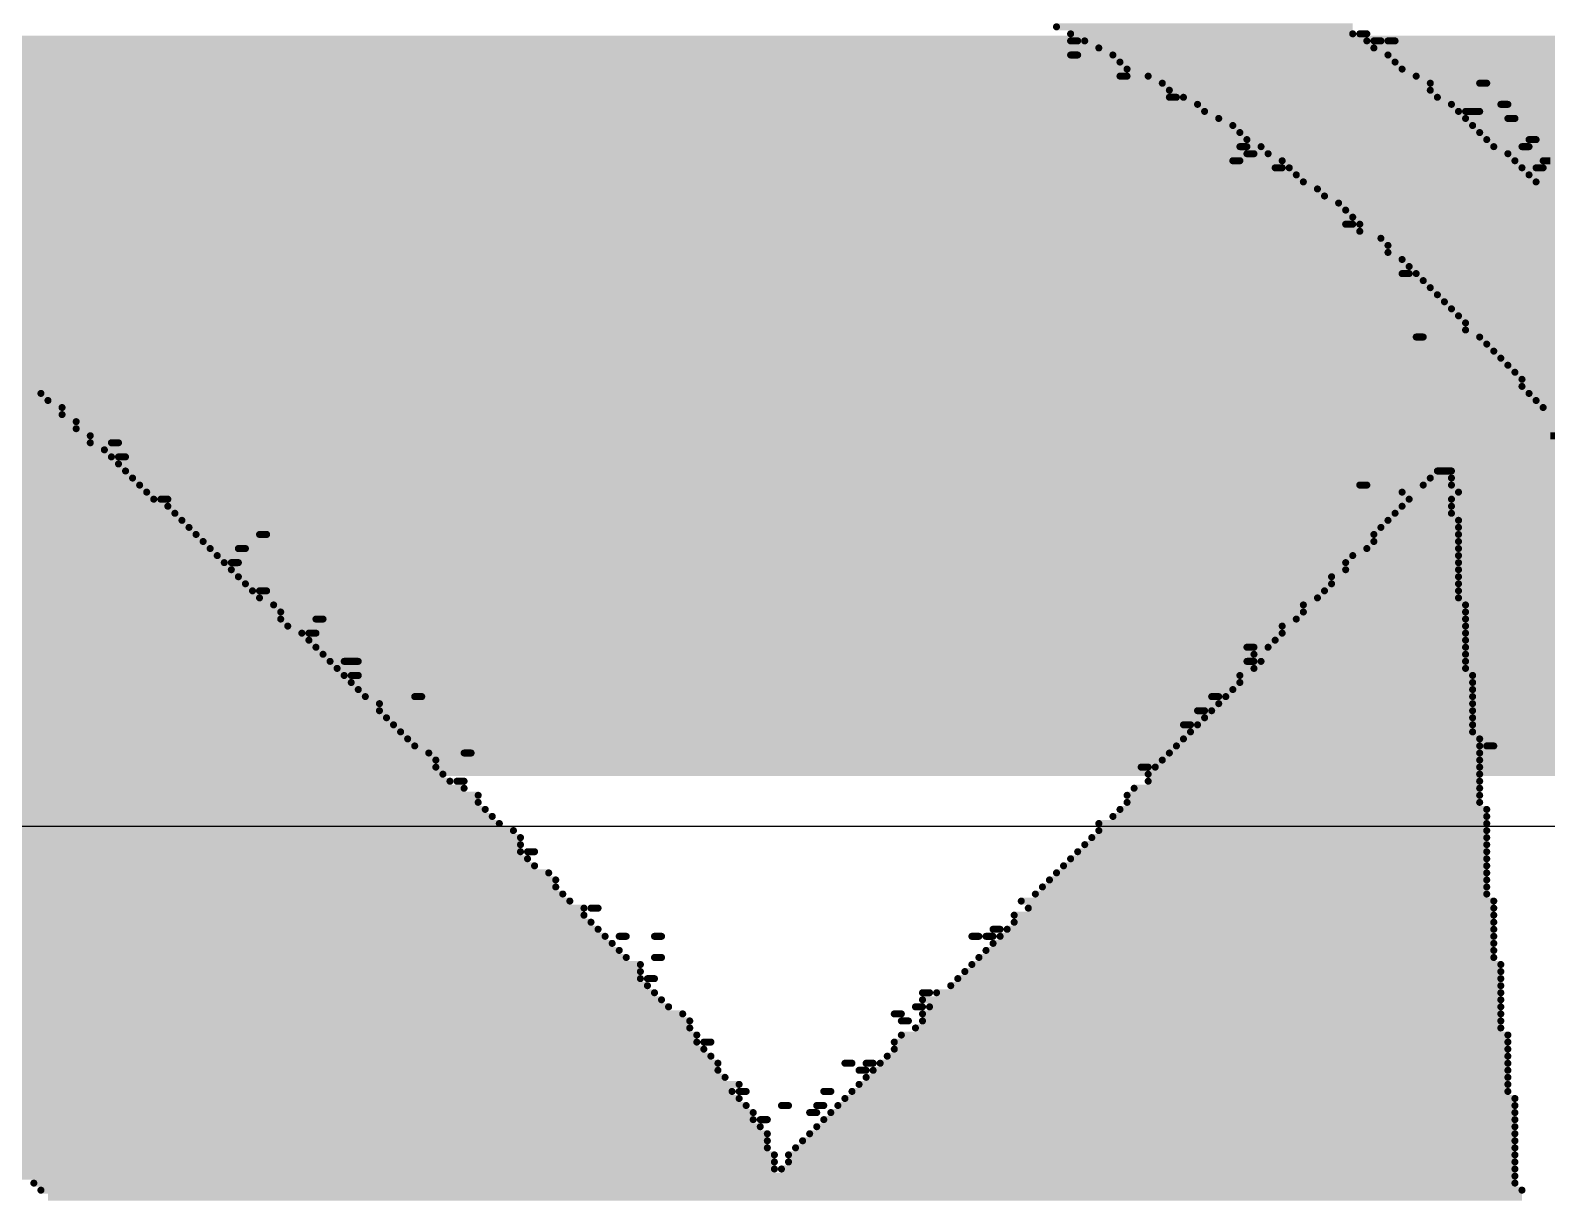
# Model space of a CAD drawing. Header units: inches. Extents: x -5 to 433, y -20 to 71.
# Drawn here: x 19.02 to 24.48, y 54.88 to 59.07 of the extents above; entities that cross this region are included whole.
import ezdxf

# ---------------------------------------------------------------- set-up
doc = ezdxf.new("R2010")
doc.units = ezdxf.units.IN
doc.layers.add('Bottom Overlay', color=54, linetype='Continuous')
doc.layers.add('Top Layer', color=1, linetype='Continuous')

msp = doc.modelspace()

# ---------------------------------------------------------------- hatches: boundary and pattern name
at = {"layer": 'Top Layer'}
msp.add_hatch(color=1, dxfattribs=at).paths.add_polyline_path([(8.89, 56.388), (76.581, 56.388), (76.581, 59.055), (8.89, 59.055)])

# ---------------------------------------------------------------- linework, layer by layer
at = {"layer": 'Bottom Overlay', "const_width": 0.0254}
for points in [[(22.719, 59.0868), (23.7858, 59.0868)], [(22.7698, 59.0614), (23.7858, 59.0614)], [(22.7698, 59.036), (22.7952, 59.036)], [(22.8206, 59.036), (23.8366, 59.036)], [(23.8112, 59.0614), (23.8366, 59.0614)], [(23.862, 59.036), (23.8874, 59.036)], [(23.9128, 59.036), (23.9382, 59.036)], [(22.7698, 58.9852), (22.7952, 58.9852)], [(22.8714, 59.0106), (23.862, 59.0106)], [(22.9222, 58.9852), (23.9128, 58.9852)], [(22.9476, 58.9598), (23.9382, 58.9598)], [(22.973, 58.9344), (23.9636, 58.9344)], [(22.9476, 58.909), (22.973, 58.909)], [(23.0492, 58.909), (24.0144, 58.909)], [(23.1, 58.8836), (24.0652, 58.8836)], [(23.1254, 58.8582), (24.0652, 58.8582)], [(24.243, 58.8836), (24.2684, 58.8836)], [(23.1254, 58.8328), (23.1508, 58.8328)], [(23.1762, 58.8328), (24.0906, 58.8328)], [(23.227, 58.8074), (24.1414, 58.8074)], [(24.3192, 58.8074), (24.3446, 58.8074)], [(23.2524, 58.782), (24.1668, 58.782)], [(23.3032, 58.7566), (24.1922, 58.7566)], [(24.1922, 58.782), (24.243, 58.782)], [(24.3446, 58.7566), (24.37, 58.7566)], [(23.354, 58.7312), (24.2176, 58.7312)], [(23.3794, 58.7058), (24.243, 58.7058)], [(23.3794, 58.655), (23.4048, 58.655)], [(23.4048, 58.6804), (24.2684, 58.6804)], [(23.4556, 58.655), (24.2938, 58.655)], [(24.3954, 58.655), (24.4208, 58.655)], [(24.4208, 58.6804), (24.4462, 58.6804)], [(23.354, 58.6042), (23.3794, 58.6042)], [(23.4048, 58.6296), (23.4302, 58.6296)], [(23.481, 58.6296), (24.3446, 58.6296)], [(23.5318, 58.6042), (24.37, 58.6042)], [(24.4716, 58.6042), (24.497, 58.6042)], [(23.5064, 58.5788), (23.5318, 58.5788)], [(23.5572, 58.5788), (24.3954, 58.5788)], [(23.5826, 58.5534), (24.4208, 58.5534)], [(24.4462, 58.5788), (24.4716, 58.5788)], [(23.608, 58.528), (24.4462, 58.528)], [(23.6588, 58.5026), (24.497, 58.5026)], [(23.6842, 58.4772), (24.497, 58.4772)], [(23.735, 58.4518), (24.5224, 58.4518)], [(23.7604, 58.4264), (24.5986, 58.4264)], [(23.7604, 58.3756), (23.7858, 58.3756)], [(23.7858, 58.401), (24.5732, 58.401)], [(23.8112, 58.3756), (24.5986, 58.3756)], [(23.8112, 58.3502), (24.624, 58.3502)], [(23.8874, 58.3248), (24.6494, 58.3248)], [(23.9128, 58.2994), (24.6748, 58.2994)], [(23.9128, 58.274), (24.6748, 58.274)], [(23.9636, 58.2486), (24.7002, 58.2486)], [(23.989, 58.2232), (24.7256, 58.2232)], [(23.9636, 58.1978), (23.989, 58.1978)], [(24.0144, 58.1978), (24.751, 58.1978)], [(24.0398, 58.1724), (24.7764, 58.1724)], [(24.0652, 58.147), (24.8018, 58.147)], [(24.0906, 58.1216), (24.8272, 58.1216)], [(24.116, 58.0962), (24.8526, 58.0962)], [(24.1414, 58.0708), (24.878, 58.0708)], [(24.1668, 58.0454), (24.878, 58.0454)], [(24.1922, 58.02), (24.9034, 58.02)], [(24.1922, 57.9946), (24.9288, 57.9946)], [(24.0144, 57.9692), (24.0398, 57.9692)], [(24.243, 57.9692), (24.9542, 57.9692)], [(24.2684, 57.9438), (24.9796, 57.9438)], [(24.2938, 57.9184), (24.9796, 57.9184)], [(24.3192, 57.893), (25.005, 57.893)], [(24.3446, 57.8676), (25.0304, 57.8676)], [(24.37, 57.8422), (25.0558, 57.8422)], [(15.0228, 57.766), (19.0614, 57.766)], [(24.3954, 57.8168), (25.0812, 57.8168)], [(24.3954, 57.7914), (25.0812, 57.7914)], [(24.4208, 57.766), (25.1066, 57.766)], [(15.0482, 57.7406), (19.0868, 57.7406)], [(15.1244, 57.7152), (19.1376, 57.7152)], [(24.4462, 57.7406), (25.132, 57.7406)], [(24.4716, 57.7152), (25.1828, 57.7152)], [(15.1752, 57.6898), (19.1376, 57.6898)], [(15.226, 57.6644), (19.1884, 57.6644)], [(24.497, 57.6898), (25.1574, 57.6898)], [(15.2768, 57.639), (19.1884, 57.639)], [(15.3276, 57.6136), (19.2392, 57.6136)], [(24.497, 57.6136), (24.5224, 57.6136)], [(15.3784, 57.5882), (19.2392, 57.5882)], [(15.4038, 57.5628), (19.29, 57.5628)], [(19.3154, 57.5882), (19.3408, 57.5882)], [(15.4546, 57.5374), (19.3154, 57.5374)], [(15.5308, 57.512), (19.3408, 57.512)], [(19.3408, 57.5374), (19.3662, 57.5374)], [(15.5562, 57.4866), (19.3662, 57.4866)], [(15.5816, 57.4612), (19.3916, 57.4612)], [(24.0652, 57.4612), (24.1414, 57.4612)], [(24.0906, 57.4866), (24.1414, 57.4866)], [(15.5308, 57.4104), (19.4424, 57.4104)], [(15.5308, 57.385), (19.4678, 57.385)], [(15.5562, 57.4358), (19.417, 57.4358)], [(19.4932, 57.385), (19.5186, 57.385)], [(23.8112, 57.4358), (23.8366, 57.4358)], [(23.9636, 57.4104), (24.1668, 57.4104)], [(23.989, 57.385), (24.1414, 57.385)], [(24.0398, 57.4358), (24.1414, 57.4358)], [(15.5054, 57.3596), (19.5186, 57.3596)], [(15.5054, 57.3342), (19.544, 57.3342)], [(23.9382, 57.3342), (24.1414, 57.3342)], [(23.9636, 57.3596), (24.1414, 57.3596)], [(15.4546, 57.2834), (19.5948, 57.2834)], [(15.48, 57.3088), (19.5694, 57.3088)], [(23.8874, 57.2834), (24.1668, 57.2834)], [(23.9128, 57.3088), (24.1668, 57.3088)], [(15.4292, 57.2326), (19.6456, 57.2326)], [(15.4546, 57.258), (19.6202, 57.258)], [(19.8488, 57.258), (19.8742, 57.258)], [(23.862, 57.258), (24.1668, 57.258)], [(23.862, 57.2326), (24.1668, 57.2326)], [(16.0896, 57.2072), (19.671, 57.2072)], [(16.1404, 57.1818), (19.6964, 57.1818)], [(19.7726, 57.2072), (19.798, 57.2072)], [(23.7858, 57.1818), (24.1668, 57.1818)], [(23.8366, 57.2072), (24.1668, 57.2072)], [(16.1912, 57.1564), (19.7218, 57.1564)], [(16.2166, 57.131), (19.7472, 57.131)], [(19.7472, 57.1564), (19.7726, 57.1564)], [(23.7604, 57.1564), (24.1668, 57.1564)], [(23.7604, 57.131), (24.1668, 57.131)], [(16.2928, 57.1056), (19.7726, 57.1056)], [(16.3182, 57.0802), (19.798, 57.0802)], [(16.369, 57.0548), (19.8234, 57.0548)], [(19.8488, 57.0548), (19.8742, 57.0548)], [(23.6842, 57.0548), (24.1668, 57.0548)], [(23.7096, 57.1056), (24.1668, 57.1056)], [(23.7096, 57.0802), (24.1668, 57.0802)], [(16.3944, 57.0294), (19.8488, 57.0294)], [(16.4452, 57.004), (19.8996, 57.004)], [(23.608, 57.004), (24.1922, 57.004)], [(23.6588, 57.0294), (24.1668, 57.0294)], [(16.496, 56.9786), (19.925, 56.9786)], [(16.5214, 56.9532), (19.925, 56.9532)], [(20.052, 56.9532), (20.0774, 56.9532)], [(23.5826, 56.9532), (24.1922, 56.9532)], [(23.608, 56.9786), (24.1922, 56.9786)], [(16.5722, 56.9278), (19.9504, 56.9278)], [(16.5976, 56.9024), (20.0012, 56.9024)], [(20.0266, 56.9024), (20.052, 56.9024)], [(23.5318, 56.9278), (24.1922, 56.9278)], [(23.5318, 56.9024), (24.1922, 56.9024)], [(16.6484, 56.877), (20.0266, 56.877)], [(16.6738, 56.8516), (20.052, 56.8516)], [(23.4048, 56.8516), (23.4302, 56.8516)], [(23.481, 56.8516), (24.1922, 56.8516)], [(23.5064, 56.877), (24.1922, 56.877)], [(16.7246, 56.8262), (20.0774, 56.8262)], [(16.7754, 56.8008), (20.1028, 56.8008)], [(20.1536, 56.8008), (20.2044, 56.8008)], [(23.4048, 56.8008), (23.4302, 56.8008)], [(23.4302, 56.8262), (24.1922, 56.8262)], [(23.4556, 56.8008), (24.1922, 56.8008)], [(16.8008, 56.7754), (20.1282, 56.7754)], [(16.8516, 56.75), (20.1536, 56.75)], [(20.179, 56.75), (20.2044, 56.75)], [(23.3794, 56.75), (24.2176, 56.75)], [(23.4302, 56.7754), (24.1922, 56.7754)], [(16.9024, 56.7246), (20.179, 56.7246)], [(16.9278, 56.6992), (20.2044, 56.6992)], [(16.9786, 56.6738), (20.2298, 56.6738)], [(20.4076, 56.6738), (20.433, 56.6738)], [(23.2778, 56.6738), (23.3032, 56.6738)], [(23.3286, 56.6738), (24.2176, 56.6738)], [(23.354, 56.6992), (24.2176, 56.6992)], [(23.3794, 56.7246), (24.2176, 56.7246)], [(17.004, 56.6484), (20.2806, 56.6484)], [(17.0294, 56.623), (20.2806, 56.623)], [(23.227, 56.623), (23.2524, 56.623)], [(23.2778, 56.623), (24.2176, 56.623)], [(23.3032, 56.6484), (24.2176, 56.6484)], [(17.0802, 56.5976), (20.306, 56.5976)], [(17.1056, 56.5722), (20.3314, 56.5722)], [(23.1762, 56.5722), (23.2016, 56.5722)], [(23.227, 56.5722), (24.2176, 56.5722)], [(23.2524, 56.5976), (24.2176, 56.5976)], [(17.131, 56.5468), (20.3568, 56.5468)], [(17.1818, 56.5214), (20.3822, 56.5214)], [(23.1762, 56.5214), (24.243, 56.5214)], [(23.2016, 56.5468), (24.2176, 56.5468)], [(17.2326, 56.496), (20.4076, 56.496)], [(17.258, 56.4706), (20.4584, 56.4706)], [(20.5854, 56.4706), (20.6108, 56.4706)], [(23.1254, 56.4706), (24.243, 56.4706)], [(23.1508, 56.496), (24.243, 56.496)], [(24.2684, 56.496), (24.2938, 56.496)], [(17.3088, 56.4452), (20.4838, 56.4452)], [(17.3342, 56.4198), (20.4838, 56.4198)], [(23.0238, 56.4198), (23.0492, 56.4198)], [(23.0746, 56.4198), (24.243, 56.4198)], [(23.1, 56.4452), (24.243, 56.4452)], [(17.385, 56.3944), (20.5092, 56.3944)], [(17.4104, 56.369), (20.5346, 56.369)], [(20.56, 56.369), (20.5854, 56.369)], [(23.0492, 56.3944), (24.243, 56.3944)], [(23.0492, 56.369), (24.243, 56.369)], [(17.4358, 56.3436), (20.5854, 56.3436)], [(17.4612, 56.3182), (20.6362, 56.3182)], [(17.512, 56.2928), (20.6362, 56.2928)], [(22.973, 56.3182), (24.243, 56.3182)], [(22.973, 56.2928), (24.243, 56.2928)], [(22.9984, 56.3436), (24.243, 56.3436)], [(17.5374, 56.2674), (20.6616, 56.2674)], [(17.5628, 56.242), (20.687, 56.242)], [(22.9222, 56.242), (24.2684, 56.242)], [(22.9476, 56.2674), (24.2684, 56.2674)], [(17.6136, 56.2166), (20.7124, 56.2166)], [(17.639, 56.1912), (20.7632, 56.1912)], [(22.8714, 56.2166), (24.2684, 56.2166)], [(22.8714, 56.1912), (24.2684, 56.1912)], [(17.6644, 56.1658), (20.7886, 56.1658)], [(17.6898, 56.1404), (20.7886, 56.1404)], [(22.8206, 56.1404), (24.2684, 56.1404)], [(22.846, 56.1658), (24.2684, 56.1658)], [(17.7406, 56.115), (20.7886, 56.115)], [(17.766, 56.0896), (20.814, 56.0896)], [(20.814, 56.115), (20.8394, 56.115)], [(22.7698, 56.0896), (24.2684, 56.0896)], [(22.7952, 56.115), (24.2684, 56.115)], [(17.7914, 56.0642), (20.8394, 56.0642)], [(17.8168, 56.0388), (20.8902, 56.0388)], [(22.719, 56.0388), (24.2684, 56.0388)], [(22.7444, 56.0642), (24.2684, 56.0642)], [(17.8676, 56.0134), (20.9156, 56.0134)], [(17.8676, 55.988), (20.9156, 55.988)], [(17.9184, 55.9626), (20.941, 55.9626)], [(22.6428, 55.9626), (24.2684, 55.9626)], [(22.6682, 55.988), (24.2684, 55.988)], [(22.6936, 56.0134), (24.2684, 56.0134)], [(17.9692, 55.9372), (20.9664, 55.9372)], [(17.9946, 55.9118), (21.0172, 55.9118)], [(21.0426, 55.9118), (21.068, 55.9118)], [(22.592, 55.9372), (24.2938, 55.9372)], [(22.6174, 55.9118), (24.2938, 55.9118)], [(18.02, 55.8864), (21.0172, 55.8864)], [(18.02, 55.861), (21.0426, 55.861)], [(22.5666, 55.8864), (24.2938, 55.8864)], [(22.5666, 55.861), (24.2938, 55.861)], [(18.0708, 55.8356), (21.068, 55.8356)], [(18.1216, 55.8102), (21.0934, 55.8102)], [(21.1442, 55.8102), (21.1696, 55.8102)], [(21.2712, 55.8102), (21.2966, 55.8102)], [(22.4142, 55.8102), (22.4396, 55.8102)], [(22.465, 55.8102), (22.4904, 55.8102)], [(22.4904, 55.8356), (22.5158, 55.8356)], [(22.5158, 55.8102), (24.2938, 55.8102)], [(22.5412, 55.8356), (24.2938, 55.8356)], [(18.147, 55.7848), (21.1188, 55.7848)], [(18.1724, 55.7594), (21.1442, 55.7594)], [(22.465, 55.7594), (24.2938, 55.7594)], [(22.4904, 55.7848), (24.2938, 55.7848)], [(18.1978, 55.734), (21.1696, 55.734)], [(18.2232, 55.7086), (21.2204, 55.7086)], [(21.2712, 55.734), (21.2966, 55.734)], [(22.4142, 55.7086), (24.3192, 55.7086)], [(22.4396, 55.734), (24.2938, 55.734)], [(18.2486, 55.6832), (21.2204, 55.6832)], [(18.274, 55.6578), (21.2204, 55.6578)], [(21.2458, 55.6578), (21.2712, 55.6578)], [(22.3634, 55.6578), (24.3192, 55.6578)], [(22.3888, 55.6832), (24.3192, 55.6832)], [(18.2994, 55.6324), (21.2458, 55.6324)], [(18.3502, 55.607), (21.2712, 55.607)], [(18.3756, 55.5816), (21.2966, 55.5816)], [(22.2364, 55.607), (22.2618, 55.607)], [(22.2364, 55.5816), (24.3192, 55.5816)], [(22.2872, 55.607), (24.3192, 55.607)], [(22.338, 55.6324), (24.3192, 55.6324)], [(18.401, 55.5562), (21.322, 55.5562)], [(18.4264, 55.5308), (21.3728, 55.5308)], [(22.1348, 55.5308), (22.1602, 55.5308)], [(22.211, 55.5562), (22.2364, 55.5562)], [(22.2364, 55.5308), (24.3192, 55.5308)], [(22.2618, 55.5562), (24.3192, 55.5562)], [(18.4518, 55.5054), (21.3982, 55.5054)], [(18.4772, 55.48), (21.3982, 55.48)], [(22.1602, 55.5054), (22.1856, 55.5054)], [(22.211, 55.48), (24.3192, 55.48)], [(22.2364, 55.5054), (24.3192, 55.5054)], [(18.5026, 55.4546), (21.4236, 55.4546)], [(18.528, 55.4292), (21.4236, 55.4292)], [(21.449, 55.4292), (21.4744, 55.4292)], [(22.1348, 55.4292), (24.3446, 55.4292)], [(22.1602, 55.4546), (24.3446, 55.4546)], [(18.5534, 55.4038), (21.449, 55.4038)], [(18.5788, 55.3784), (21.4744, 55.3784)], [(22.1094, 55.3784), (24.3446, 55.3784)], [(22.1348, 55.4038), (24.3446, 55.4038)], [(18.6042, 55.353), (21.4998, 55.353)], [(18.6296, 55.3276), (21.4998, 55.3276)], [(21.957, 55.353), (21.9824, 55.353)], [(22.0078, 55.3276), (22.0332, 55.3276)], [(22.0332, 55.353), (22.0586, 55.353)], [(22.0586, 55.3276), (24.3446, 55.3276)], [(22.084, 55.353), (24.3446, 55.353)], [(18.655, 55.3022), (21.5252, 55.3022)], [(18.6804, 55.2768), (21.576, 55.2768)], [(22.0078, 55.2768), (24.3446, 55.2768)], [(22.0332, 55.3022), (24.3446, 55.3022)], [(18.7058, 55.2514), (21.5506, 55.2514)], [(18.7312, 55.226), (21.576, 55.226)], [(18.782, 55.2006), (21.6014, 55.2006)], [(21.576, 55.2514), (21.6014, 55.2514)], [(21.7284, 55.2006), (21.7538, 55.2006)], [(21.8554, 55.2006), (21.8808, 55.2006)], [(21.8808, 55.2514), (21.9062, 55.2514)], [(21.9316, 55.2006), (24.37, 55.2006)], [(21.957, 55.226), (24.37, 55.226)], [(21.9824, 55.2514), (24.3446, 55.2514)], [(18.8074, 55.1752), (21.6268, 55.1752)], [(18.8328, 55.1498), (21.6268, 55.1498)], [(21.6522, 55.1498), (21.6776, 55.1498)], [(21.83, 55.1752), (21.8554, 55.1752)], [(21.8808, 55.1498), (24.37, 55.1498)], [(21.9062, 55.1752), (24.37, 55.1752)], [(18.8328, 55.1244), (21.6522, 55.1244)], [(18.8582, 55.099), (21.6776, 55.099)], [(21.83, 55.099), (24.37, 55.099)], [(21.8554, 55.1244), (24.37, 55.1244)], [(18.8836, 55.0736), (21.6776, 55.0736)], [(18.909, 55.0482), (21.6776, 55.0482)], [(21.7792, 55.0482), (24.37, 55.0482)], [(21.8046, 55.0736), (24.37, 55.0736)], [(18.9344, 55.0228), (21.703, 55.0228)], [(18.9598, 54.9974), (21.703, 54.9974)], [(21.7538, 55.0228), (24.37, 55.0228)], [(21.7538, 54.9974), (24.37, 54.9974)], [(18.9852, 54.972), (21.703, 54.972)], [(18.9852, 54.9466), (24.37, 54.9466)], [(21.7284, 54.972), (24.37, 54.972)], [(19.036, 54.9212), (24.37, 54.9212)], [(19.0614, 54.8958), (24.3954, 54.8958)], [(19.0868, 54.8704), (24.3954, 54.8704)]]:
    msp.add_lwpolyline(points, dxfattribs=at)
at = {"layer": 'Bottom Overlay', "const_width": 0.0127}
for points in [[(22.7127, 59.0868, 1), (22.7254, 59.0868, 1)], [(22.7635, 59.0614, 1), (22.7762, 59.0614, 1)], [(22.7635, 59.036, 1), (22.7762, 59.036, 1)], [(22.7889, 59.036, 1), (22.8016, 59.036, 1)], [(22.8143, 59.036, 1), (22.827, 59.036, 1)], [(23.7795, 59.0614, 1), (23.7922, 59.0614, 1)], [(23.8049, 59.0614, 1), (23.8176, 59.0614, 1)], [(23.8303, 59.0614, 1), (23.843, 59.0614, 1)], [(23.8303, 59.036, 1), (23.843, 59.036, 1)], [(23.8557, 59.036, 1), (23.8684, 59.036, 1)], [(23.8811, 59.036, 1), (23.8938, 59.036, 1)], [(23.9065, 59.036, 1), (23.9192, 59.036, 1)], [(23.9319, 59.036, 1), (23.9446, 59.036, 1)], [(22.7635, 58.9852, 1), (22.7762, 58.9852, 1)], [(22.7889, 58.9852, 1), (22.8016, 58.9852, 1)], [(22.8651, 59.0106, 1), (22.8778, 59.0106, 1)], [(22.9159, 58.9852, 1), (22.9286, 58.9852, 1)], [(23.8557, 59.0106, 1), (23.8684, 59.0106, 1)], [(23.9065, 58.9852, 1), (23.9192, 58.9852, 1)], [(22.9413, 58.9598, 1), (22.954, 58.9598, 1)], [(22.9667, 58.9344, 1), (22.9794, 58.9344, 1)], [(23.9319, 58.9598, 1), (23.9446, 58.9598, 1)], [(23.9573, 58.9344, 1), (23.97, 58.9344, 1)], [(22.9413, 58.909, 1), (22.954, 58.909, 1)], [(22.9667, 58.909, 1), (22.9794, 58.909, 1)], [(23.0429, 58.909, 1), (23.0556, 58.909, 1)], [(23.0937, 58.8836, 1), (23.1064, 58.8836, 1)], [(23.1191, 58.8582, 1), (23.1318, 58.8582, 1)], [(24.0081, 58.909, 1), (24.0208, 58.909, 1)], [(24.0589, 58.8836, 1), (24.0716, 58.8836, 1)], [(24.0589, 58.8582, 1), (24.0716, 58.8582, 1)], [(24.2367, 58.8836, 1), (24.2494, 58.8836, 1)], [(24.2621, 58.8836, 1), (24.2748, 58.8836, 1)], [(23.1191, 58.8328, 1), (23.1318, 58.8328, 1)], [(23.1445, 58.8328, 1), (23.1572, 58.8328, 1)], [(23.1699, 58.8328, 1), (23.1826, 58.8328, 1)], [(23.2207, 58.8074, 1), (23.2334, 58.8074, 1)], [(24.0843, 58.8328, 1), (24.097, 58.8328, 1)], [(24.1351, 58.8074, 1), (24.1478, 58.8074, 1)], [(24.3129, 58.8074, 1), (24.3256, 58.8074, 1)], [(24.3383, 58.8074, 1), (24.351, 58.8074, 1)], [(23.2461, 58.782, 1), (23.2588, 58.782, 1)], [(23.2969, 58.7566, 1), (23.3096, 58.7566, 1)], [(24.1605, 58.782, 1), (24.1732, 58.782, 1)], [(24.1859, 58.782, 1), (24.1986, 58.782, 1)], [(24.1859, 58.7566, 1), (24.1986, 58.7566, 1)], [(24.2367, 58.782, 1), (24.2494, 58.782, 1)], [(24.3383, 58.7566, 1), (24.351, 58.7566, 1)], [(24.3637, 58.7566, 1), (24.3764, 58.7566, 1)], [(23.3477, 58.7312, 1), (23.3604, 58.7312, 1)], [(23.3731, 58.7058, 1), (23.3858, 58.7058, 1)], [(24.2113, 58.7312, 1), (24.224, 58.7312, 1)], [(24.2367, 58.7058, 1), (24.2494, 58.7058, 1)], [(23.3731, 58.655, 1), (23.3858, 58.655, 1)], [(23.3985, 58.6804, 1), (23.4112, 58.6804, 1)], [(23.3985, 58.655, 1), (23.4112, 58.655, 1)], [(23.4493, 58.655, 1), (23.462, 58.655, 1)], [(24.2621, 58.6804, 1), (24.2748, 58.6804, 1)], [(24.2875, 58.655, 1), (24.3002, 58.655, 1)], [(24.3891, 58.655, 1), (24.4018, 58.655, 1)], [(24.4145, 58.6804, 1), (24.4272, 58.6804, 1)], [(24.4145, 58.655, 1), (24.4272, 58.655, 1)], [(24.4399, 58.6804, 1), (24.4526, 58.6804, 1)], [(23.3477, 58.6042, 1), (23.3604, 58.6042, 1)], [(23.3731, 58.6042, 1), (23.3858, 58.6042, 1)], [(23.3985, 58.6296, 1), (23.4112, 58.6296, 1)], [(23.4239, 58.6296, 1), (23.4366, 58.6296, 1)], [(23.4747, 58.6296, 1), (23.4874, 58.6296, 1)], [(23.5255, 58.6042, 1), (23.5382, 58.6042, 1)], [(24.3383, 58.6296, 1), (24.351, 58.6296, 1)], [(24.3637, 58.6042, 1), (24.3764, 58.6042, 1)], [(24.4653, 58.6042, 1), (24.478, 58.6042, 1)], [(23.5001, 58.5788, 1), (23.5128, 58.5788, 1)], [(23.5255, 58.5788, 1), (23.5382, 58.5788, 1)], [(23.5509, 58.5788, 1), (23.5636, 58.5788, 1)], [(23.5763, 58.5534, 1), (23.589, 58.5534, 1)], [(24.3891, 58.5788, 1), (24.4018, 58.5788, 1)], [(24.4145, 58.5534, 1), (24.4272, 58.5534, 1)], [(24.4399, 58.5788, 1), (24.4526, 58.5788, 1)], [(24.4653, 58.5788, 1), (24.478, 58.5788, 1)], [(23.6017, 58.528, 1), (23.6144, 58.528, 1)], [(23.6525, 58.5026, 1), (23.6652, 58.5026, 1)], [(23.6779, 58.4772, 1), (23.6906, 58.4772, 1)], [(24.4399, 58.528, 1), (24.4526, 58.528, 1)], [(23.7287, 58.4518, 1), (23.7414, 58.4518, 1)], [(23.7541, 58.4264, 1), (23.7668, 58.4264, 1)], [(23.7541, 58.3756, 1), (23.7668, 58.3756, 1)], [(23.7795, 58.401, 1), (23.7922, 58.401, 1)], [(23.7795, 58.3756, 1), (23.7922, 58.3756, 1)], [(23.8049, 58.3756, 1), (23.8176, 58.3756, 1)], [(23.8049, 58.3502, 1), (23.8176, 58.3502, 1)], [(23.8811, 58.3248, 1), (23.8938, 58.3248, 1)], [(23.9065, 58.2994, 1), (23.9192, 58.2994, 1)], [(23.9065, 58.274, 1), (23.9192, 58.274, 1)], [(23.9573, 58.2486, 1), (23.97, 58.2486, 1)], [(23.9827, 58.2232, 1), (23.9954, 58.2232, 1)], [(23.9573, 58.1978, 1), (23.97, 58.1978, 1)], [(23.9827, 58.1978, 1), (23.9954, 58.1978, 1)], [(24.0081, 58.1978, 1), (24.0208, 58.1978, 1)], [(24.0335, 58.1724, 1), (24.0462, 58.1724, 1)], [(24.0589, 58.147, 1), (24.0716, 58.147, 1)], [(24.0843, 58.1216, 1), (24.097, 58.1216, 1)], [(24.1097, 58.0962, 1), (24.1224, 58.0962, 1)], [(24.1351, 58.0708, 1), (24.1478, 58.0708, 1)], [(24.1605, 58.0454, 1), (24.1732, 58.0454, 1)], [(24.1859, 58.02, 1), (24.1986, 58.02, 1)], [(24.1859, 57.9946, 1), (24.1986, 57.9946, 1)], [(24.0081, 57.9692, 1), (24.0208, 57.9692, 1)], [(24.0335, 57.9692, 1), (24.0462, 57.9692, 1)], [(24.2367, 57.9692, 1), (24.2494, 57.9692, 1)], [(24.2621, 57.9438, 1), (24.2748, 57.9438, 1)], [(24.2875, 57.9184, 1), (24.3002, 57.9184, 1)], [(24.3129, 57.893, 1), (24.3256, 57.893, 1)], [(24.3383, 57.8676, 1), (24.351, 57.8676, 1)], [(24.3637, 57.8422, 1), (24.3764, 57.8422, 1)], [(19.0551, 57.766, 1), (19.0678, 57.766, 1)], [(24.3891, 57.8168, 1), (24.4018, 57.8168, 1)], [(24.3891, 57.7914, 1), (24.4018, 57.7914, 1)], [(24.4145, 57.766, 1), (24.4272, 57.766, 1)], [(19.0805, 57.7406, 1), (19.0932, 57.7406, 1)], [(19.1313, 57.7152, 1), (19.144, 57.7152, 1)], [(24.4399, 57.7406, 1), (24.4526, 57.7406, 1)], [(24.4653, 57.7152, 1), (24.478, 57.7152, 1)], [(19.1313, 57.6898, 1), (19.144, 57.6898, 1)], [(19.1821, 57.6644, 1), (19.1948, 57.6644, 1)], [(19.1821, 57.639, 1), (19.1948, 57.639, 1)], [(19.2329, 57.6136, 1), (19.2456, 57.6136, 1)], [(19.2329, 57.5882, 1), (19.2456, 57.5882, 1)], [(19.2837, 57.5628, 1), (19.2964, 57.5628, 1)], [(19.3091, 57.5882, 1), (19.3218, 57.5882, 1)], [(19.3345, 57.5882, 1), (19.3472, 57.5882, 1)], [(19.3091, 57.5374, 1), (19.3218, 57.5374, 1)], [(19.3345, 57.5374, 1), (19.3472, 57.5374, 1)], [(19.3345, 57.512, 1), (19.3472, 57.512, 1)], [(19.3599, 57.5374, 1), (19.3726, 57.5374, 1)], [(19.3599, 57.4866, 1), (19.3726, 57.4866, 1)], [(19.3853, 57.4612, 1), (19.398, 57.4612, 1)], [(24.0589, 57.4612, 1), (24.0716, 57.4612, 1)], [(24.0843, 57.4866, 1), (24.097, 57.4866, 1)], [(24.1351, 57.4866, 1), (24.1478, 57.4866, 1)], [(24.1351, 57.4612, 1), (24.1478, 57.4612, 1)], [(19.4107, 57.4358, 1), (19.4234, 57.4358, 1)], [(19.4361, 57.4104, 1), (19.4488, 57.4104, 1)], [(19.4615, 57.385, 1), (19.4742, 57.385, 1)], [(19.4869, 57.385, 1), (19.4996, 57.385, 1)], [(19.5123, 57.385, 1), (19.525, 57.385, 1)], [(23.8049, 57.4358, 1), (23.8176, 57.4358, 1)], [(23.8303, 57.4358, 1), (23.843, 57.4358, 1)], [(23.9573, 57.4104, 1), (23.97, 57.4104, 1)], [(23.9827, 57.385, 1), (23.9954, 57.385, 1)], [(24.0335, 57.4358, 1), (24.0462, 57.4358, 1)], [(24.1351, 57.4358, 1), (24.1478, 57.4358, 1)], [(24.1351, 57.385, 1), (24.1478, 57.385, 1)], [(24.1605, 57.4104, 1), (24.1732, 57.4104, 1)], [(19.5123, 57.3596, 1), (19.525, 57.3596, 1)], [(19.5377, 57.3342, 1), (19.5504, 57.3342, 1)], [(23.9319, 57.3342, 1), (23.9446, 57.3342, 1)], [(23.9573, 57.3596, 1), (23.97, 57.3596, 1)], [(24.1351, 57.3596, 1), (24.1478, 57.3596, 1)], [(24.1351, 57.3342, 1), (24.1478, 57.3342, 1)], [(19.5631, 57.3088, 1), (19.5758, 57.3088, 1)], [(19.5885, 57.2834, 1), (19.6012, 57.2834, 1)], [(23.8811, 57.2834, 1), (23.8938, 57.2834, 1)], [(23.9065, 57.3088, 1), (23.9192, 57.3088, 1)], [(24.1605, 57.3088, 1), (24.1732, 57.3088, 1)], [(24.1605, 57.2834, 1), (24.1732, 57.2834, 1)], [(19.6139, 57.258, 1), (19.6266, 57.258, 1)], [(19.6393, 57.2326, 1), (19.652, 57.2326, 1)], [(19.8425, 57.258, 1), (19.8552, 57.258, 1)], [(19.8679, 57.258, 1), (19.8806, 57.258, 1)], [(23.8557, 57.258, 1), (23.8684, 57.258, 1)], [(23.8557, 57.2326, 1), (23.8684, 57.2326, 1)], [(24.1605, 57.258, 1), (24.1732, 57.258, 1)], [(24.1605, 57.2326, 1), (24.1732, 57.2326, 1)], [(19.6647, 57.2072, 1), (19.6774, 57.2072, 1)], [(19.6901, 57.1818, 1), (19.7028, 57.1818, 1)], [(19.7663, 57.2072, 1), (19.779, 57.2072, 1)], [(19.7917, 57.2072, 1), (19.8044, 57.2072, 1)], [(23.7795, 57.1818, 1), (23.7922, 57.1818, 1)], [(23.8303, 57.2072, 1), (23.843, 57.2072, 1)], [(24.1605, 57.2072, 1), (24.1732, 57.2072, 1)], [(24.1605, 57.1818, 1), (24.1732, 57.1818, 1)], [(19.7155, 57.1564, 1), (19.7282, 57.1564, 1)], [(19.7409, 57.1564, 1), (19.7536, 57.1564, 1)], [(19.7409, 57.131, 1), (19.7536, 57.131, 1)], [(19.7663, 57.1564, 1), (19.779, 57.1564, 1)], [(23.7541, 57.1564, 1), (23.7668, 57.1564, 1)], [(23.7541, 57.131, 1), (23.7668, 57.131, 1)], [(24.1605, 57.1564, 1), (24.1732, 57.1564, 1)], [(24.1605, 57.131, 1), (24.1732, 57.131, 1)], [(19.7663, 57.1056, 1), (19.779, 57.1056, 1)], [(19.7917, 57.0802, 1), (19.8044, 57.0802, 1)], [(19.8171, 57.0548, 1), (19.8298, 57.0548, 1)], [(19.8425, 57.0548, 1), (19.8552, 57.0548, 1)], [(19.8679, 57.0548, 1), (19.8806, 57.0548, 1)], [(23.6779, 57.0548, 1), (23.6906, 57.0548, 1)], [(23.7033, 57.1056, 1), (23.716, 57.1056, 1)], [(23.7033, 57.0802, 1), (23.716, 57.0802, 1)], [(24.1605, 57.1056, 1), (24.1732, 57.1056, 1)], [(24.1605, 57.0802, 1), (24.1732, 57.0802, 1)], [(24.1605, 57.0548, 1), (24.1732, 57.0548, 1)], [(19.8425, 57.0294, 1), (19.8552, 57.0294, 1)], [(19.8933, 57.004, 1), (19.906, 57.004, 1)], [(23.6017, 57.004, 1), (23.6144, 57.004, 1)], [(23.6525, 57.0294, 1), (23.6652, 57.0294, 1)], [(24.1605, 57.0294, 1), (24.1732, 57.0294, 1)], [(24.1859, 57.004, 1), (24.1986, 57.004, 1)], [(19.9187, 56.9786, 1), (19.9314, 56.9786, 1)], [(19.9187, 56.9532, 1), (19.9314, 56.9532, 1)], [(20.0457, 56.9532, 1), (20.0584, 56.9532, 1)], [(20.0711, 56.9532, 1), (20.0838, 56.9532, 1)], [(23.5763, 56.9532, 1), (23.589, 56.9532, 1)], [(23.6017, 56.9786, 1), (23.6144, 56.9786, 1)], [(24.1859, 56.9786, 1), (24.1986, 56.9786, 1)], [(24.1859, 56.9532, 1), (24.1986, 56.9532, 1)], [(19.9441, 56.9278, 1), (19.9568, 56.9278, 1)], [(19.9949, 56.9024, 1), (20.0076, 56.9024, 1)], [(20.0203, 56.9024, 1), (20.033, 56.9024, 1)], [(20.0457, 56.9024, 1), (20.0584, 56.9024, 1)], [(23.5255, 56.9278, 1), (23.5382, 56.9278, 1)], [(23.5255, 56.9024, 1), (23.5382, 56.9024, 1)], [(24.1859, 56.9278, 1), (24.1986, 56.9278, 1)], [(24.1859, 56.9024, 1), (24.1986, 56.9024, 1)], [(20.0203, 56.877, 1), (20.033, 56.877, 1)], [(20.0457, 56.8516, 1), (20.0584, 56.8516, 1)], [(23.3985, 56.8516, 1), (23.4112, 56.8516, 1)], [(23.4239, 56.8516, 1), (23.4366, 56.8516, 1)], [(23.4747, 56.8516, 1), (23.4874, 56.8516, 1)], [(23.5001, 56.877, 1), (23.5128, 56.877, 1)], [(24.1859, 56.877, 1), (24.1986, 56.877, 1)], [(24.1859, 56.8516, 1), (24.1986, 56.8516, 1)], [(20.0711, 56.8262, 1), (20.0838, 56.8262, 1)], [(20.0965, 56.8008, 1), (20.1092, 56.8008, 1)], [(20.1473, 56.8008, 1), (20.16, 56.8008, 1)], [(20.1981, 56.8008, 1), (20.2108, 56.8008, 1)], [(23.3985, 56.8008, 1), (23.4112, 56.8008, 1)], [(23.4239, 56.8262, 1), (23.4366, 56.8262, 1)], [(23.4239, 56.8008, 1), (23.4366, 56.8008, 1)], [(23.4493, 56.8008, 1), (23.462, 56.8008, 1)], [(24.1859, 56.8262, 1), (24.1986, 56.8262, 1)], [(24.1859, 56.8008, 1), (24.1986, 56.8008, 1)], [(20.1219, 56.7754, 1), (20.1346, 56.7754, 1)], [(20.1473, 56.75, 1), (20.16, 56.75, 1)], [(20.1727, 56.75, 1), (20.1854, 56.75, 1)], [(20.1981, 56.75, 1), (20.2108, 56.75, 1)], [(23.3731, 56.75, 1), (23.3858, 56.75, 1)], [(23.4239, 56.7754, 1), (23.4366, 56.7754, 1)], [(24.1859, 56.7754, 1), (24.1986, 56.7754, 1)], [(24.2113, 56.75, 1), (24.224, 56.75, 1)], [(20.1727, 56.7246, 1), (20.1854, 56.7246, 1)], [(20.1981, 56.6992, 1), (20.2108, 56.6992, 1)], [(20.2235, 56.6738, 1), (20.2362, 56.6738, 1)], [(20.4013, 56.6738, 1), (20.414, 56.6738, 1)], [(20.4267, 56.6738, 1), (20.4394, 56.6738, 1)], [(23.2715, 56.6738, 1), (23.2842, 56.6738, 1)], [(23.2969, 56.6738, 1), (23.3096, 56.6738, 1)], [(23.3223, 56.6738, 1), (23.335, 56.6738, 1)], [(23.3477, 56.6992, 1), (23.3604, 56.6992, 1)], [(23.3731, 56.7246, 1), (23.3858, 56.7246, 1)], [(24.2113, 56.7246, 1), (24.224, 56.7246, 1)], [(24.2113, 56.6992, 1), (24.224, 56.6992, 1)], [(24.2113, 56.6738, 1), (24.224, 56.6738, 1)], [(20.2743, 56.6484, 1), (20.287, 56.6484, 1)], [(20.2743, 56.623, 1), (20.287, 56.623, 1)], [(23.2207, 56.623, 1), (23.2334, 56.623, 1)], [(23.2461, 56.623, 1), (23.2588, 56.623, 1)], [(23.2715, 56.623, 1), (23.2842, 56.623, 1)], [(23.2969, 56.6484, 1), (23.3096, 56.6484, 1)], [(24.2113, 56.6484, 1), (24.224, 56.6484, 1)], [(24.2113, 56.623, 1), (24.224, 56.623, 1)], [(20.2997, 56.5976, 1), (20.3124, 56.5976, 1)], [(20.3251, 56.5722, 1), (20.3378, 56.5722, 1)], [(23.1699, 56.5722, 1), (23.1826, 56.5722, 1)], [(23.1953, 56.5722, 1), (23.208, 56.5722, 1)], [(23.2207, 56.5722, 1), (23.2334, 56.5722, 1)], [(23.2461, 56.5976, 1), (23.2588, 56.5976, 1)], [(24.2113, 56.5976, 1), (24.224, 56.5976, 1)], [(24.2113, 56.5722, 1), (24.224, 56.5722, 1)], [(20.3505, 56.5468, 1), (20.3632, 56.5468, 1)], [(20.3759, 56.5214, 1), (20.3886, 56.5214, 1)], [(23.1699, 56.5214, 1), (23.1826, 56.5214, 1)], [(23.1953, 56.5468, 1), (23.208, 56.5468, 1)], [(24.2113, 56.5468, 1), (24.224, 56.5468, 1)], [(24.2367, 56.5214, 1), (24.2494, 56.5214, 1)], [(20.4013, 56.496, 1), (20.414, 56.496, 1)], [(20.4521, 56.4706, 1), (20.4648, 56.4706, 1)], [(20.5791, 56.4706, 1), (20.5918, 56.4706, 1)], [(20.6045, 56.4706, 1), (20.6172, 56.4706, 1)], [(23.1191, 56.4706, 1), (23.1318, 56.4706, 1)], [(23.1445, 56.496, 1), (23.1572, 56.496, 1)], [(24.2367, 56.496, 1), (24.2494, 56.496, 1)], [(24.2367, 56.4706, 1), (24.2494, 56.4706, 1)], [(24.2621, 56.496, 1), (24.2748, 56.496, 1)], [(24.2875, 56.496, 1), (24.3002, 56.496, 1)], [(20.4775, 56.4452, 1), (20.4902, 56.4452, 1)], [(20.4775, 56.4198, 1), (20.4902, 56.4198, 1)], [(23.0175, 56.4198, 1), (23.0302, 56.4198, 1)], [(23.0429, 56.4198, 1), (23.0556, 56.4198, 1)], [(23.0683, 56.4198, 1), (23.081, 56.4198, 1)], [(23.0937, 56.4452, 1), (23.1064, 56.4452, 1)], [(24.2367, 56.4452, 1), (24.2494, 56.4452, 1)], [(24.2367, 56.4198, 1), (24.2494, 56.4198, 1)], [(20.5029, 56.3944, 1), (20.5156, 56.3944, 1)], [(20.5283, 56.369, 1), (20.541, 56.369, 1)], [(20.5537, 56.369, 1), (20.5664, 56.369, 1)], [(20.5791, 56.369, 1), (20.5918, 56.369, 1)], [(23.0429, 56.3944, 1), (23.0556, 56.3944, 1)], [(23.0429, 56.369, 1), (23.0556, 56.369, 1)], [(24.2367, 56.3944, 1), (24.2494, 56.3944, 1)], [(24.2367, 56.369, 1), (24.2494, 56.369, 1)], [(20.5791, 56.3436, 1), (20.5918, 56.3436, 1)], [(20.6299, 56.3182, 1), (20.6426, 56.3182, 1)], [(20.6299, 56.2928, 1), (20.6426, 56.2928, 1)], [(22.9667, 56.3182, 1), (22.9794, 56.3182, 1)], [(22.9667, 56.2928, 1), (22.9794, 56.2928, 1)], [(22.9921, 56.3436, 1), (23.0048, 56.3436, 1)], [(24.2367, 56.3436, 1), (24.2494, 56.3436, 1)], [(24.2367, 56.3182, 1), (24.2494, 56.3182, 1)], [(24.2367, 56.2928, 1), (24.2494, 56.2928, 1)], [(20.6553, 56.2674, 1), (20.668, 56.2674, 1)], [(20.6807, 56.242, 1), (20.6934, 56.242, 1)], [(22.9159, 56.242, 1), (22.9286, 56.242, 1)], [(22.9413, 56.2674, 1), (22.954, 56.2674, 1)], [(24.2621, 56.2674, 1), (24.2748, 56.2674, 1)], [(24.2621, 56.242, 1), (24.2748, 56.242, 1)], [(20.7061, 56.2166, 1), (20.7188, 56.2166, 1)], [(20.7569, 56.1912, 1), (20.7696, 56.1912, 1)], [(22.8651, 56.2166, 1), (22.8778, 56.2166, 1)], [(22.8651, 56.1912, 1), (22.8778, 56.1912, 1)], [(24.2621, 56.2166, 1), (24.2748, 56.2166, 1)], [(24.2621, 56.1912, 1), (24.2748, 56.1912, 1)], [(20.7823, 56.1658, 1), (20.795, 56.1658, 1)], [(20.7823, 56.1404, 1), (20.795, 56.1404, 1)], [(22.8143, 56.1404, 1), (22.827, 56.1404, 1)], [(22.8397, 56.1658, 1), (22.8524, 56.1658, 1)], [(24.2621, 56.1658, 1), (24.2748, 56.1658, 1)], [(24.2621, 56.1404, 1), (24.2748, 56.1404, 1)], [(20.7823, 56.115, 1), (20.795, 56.115, 1)], [(20.8077, 56.115, 1), (20.8204, 56.115, 1)], [(20.8077, 56.0896, 1), (20.8204, 56.0896, 1)], [(20.8331, 56.115, 1), (20.8458, 56.115, 1)], [(22.7635, 56.0896, 1), (22.7762, 56.0896, 1)], [(22.7889, 56.115, 1), (22.8016, 56.115, 1)], [(24.2621, 56.115, 1), (24.2748, 56.115, 1)], [(24.2621, 56.0896, 1), (24.2748, 56.0896, 1)], [(20.8331, 56.0642, 1), (20.8458, 56.0642, 1)], [(20.8839, 56.0388, 1), (20.8966, 56.0388, 1)], [(22.7127, 56.0388, 1), (22.7254, 56.0388, 1)], [(22.7381, 56.0642, 1), (22.7508, 56.0642, 1)], [(24.2621, 56.0642, 1), (24.2748, 56.0642, 1)], [(24.2621, 56.0388, 1), (24.2748, 56.0388, 1)], [(20.9093, 56.0134, 1), (20.922, 56.0134, 1)], [(20.9093, 55.988, 1), (20.922, 55.988, 1)], [(20.9347, 55.9626, 1), (20.9474, 55.9626, 1)], [(22.6365, 55.9626, 1), (22.6492, 55.9626, 1)], [(22.6619, 55.988, 1), (22.6746, 55.988, 1)], [(22.6873, 56.0134, 1), (22.7, 56.0134, 1)], [(24.2621, 56.0134, 1), (24.2748, 56.0134, 1)], [(24.2621, 55.988, 1), (24.2748, 55.988, 1)], [(24.2621, 55.9626, 1), (24.2748, 55.9626, 1)], [(20.9601, 55.9372, 1), (20.9728, 55.9372, 1)], [(21.0109, 55.9118, 1), (21.0236, 55.9118, 1)], [(21.0363, 55.9118, 1), (21.049, 55.9118, 1)], [(21.0617, 55.9118, 1), (21.0744, 55.9118, 1)], [(22.5857, 55.9372, 1), (22.5984, 55.9372, 1)], [(22.6111, 55.9118, 1), (22.6238, 55.9118, 1)], [(24.2875, 55.9372, 1), (24.3002, 55.9372, 1)], [(24.2875, 55.9118, 1), (24.3002, 55.9118, 1)], [(21.0109, 55.8864, 1), (21.0236, 55.8864, 1)], [(21.0363, 55.861, 1), (21.049, 55.861, 1)], [(22.5603, 55.8864, 1), (22.573, 55.8864, 1)], [(22.5603, 55.861, 1), (22.573, 55.861, 1)], [(24.2875, 55.8864, 1), (24.3002, 55.8864, 1)], [(24.2875, 55.861, 1), (24.3002, 55.861, 1)], [(21.0617, 55.8356, 1), (21.0744, 55.8356, 1)], [(21.0871, 55.8102, 1), (21.0998, 55.8102, 1)], [(21.1379, 55.8102, 1), (21.1506, 55.8102, 1)], [(21.1633, 55.8102, 1), (21.176, 55.8102, 1)], [(21.2649, 55.8102, 1), (21.2776, 55.8102, 1)], [(21.2903, 55.8102, 1), (21.303, 55.8102, 1)], [(22.4079, 55.8102, 1), (22.4206, 55.8102, 1)], [(22.4333, 55.8102, 1), (22.446, 55.8102, 1)], [(22.4587, 55.8102, 1), (22.4714, 55.8102, 1)], [(22.4841, 55.8356, 1), (22.4968, 55.8356, 1)], [(22.4841, 55.8102, 1), (22.4968, 55.8102, 1)], [(22.5095, 55.8356, 1), (22.5222, 55.8356, 1)], [(22.5095, 55.8102, 1), (22.5222, 55.8102, 1)], [(22.5349, 55.8356, 1), (22.5476, 55.8356, 1)], [(24.2875, 55.8356, 1), (24.3002, 55.8356, 1)], [(24.2875, 55.8102, 1), (24.3002, 55.8102, 1)], [(21.1125, 55.7848, 1), (21.1252, 55.7848, 1)], [(21.1379, 55.7594, 1), (21.1506, 55.7594, 1)], [(22.4587, 55.7594, 1), (22.4714, 55.7594, 1)], [(22.4841, 55.7848, 1), (22.4968, 55.7848, 1)], [(24.2875, 55.7848, 1), (24.3002, 55.7848, 1)], [(24.2875, 55.7594, 1), (24.3002, 55.7594, 1)], [(21.1633, 55.734, 1), (21.176, 55.734, 1)], [(21.2141, 55.7086, 1), (21.2268, 55.7086, 1)], [(21.2649, 55.734, 1), (21.2776, 55.734, 1)], [(21.2903, 55.734, 1), (21.303, 55.734, 1)], [(22.4079, 55.7086, 1), (22.4206, 55.7086, 1)], [(22.4333, 55.734, 1), (22.446, 55.734, 1)], [(24.2875, 55.734, 1), (24.3002, 55.734, 1)], [(24.3129, 55.7086, 1), (24.3256, 55.7086, 1)], [(21.2141, 55.6832, 1), (21.2268, 55.6832, 1)], [(21.2141, 55.6578, 1), (21.2268, 55.6578, 1)], [(21.2395, 55.6578, 1), (21.2522, 55.6578, 1)], [(21.2649, 55.6578, 1), (21.2776, 55.6578, 1)], [(22.3571, 55.6578, 1), (22.3698, 55.6578, 1)], [(22.3825, 55.6832, 1), (22.3952, 55.6832, 1)], [(24.3129, 55.6832, 1), (24.3256, 55.6832, 1)], [(24.3129, 55.6578, 1), (24.3256, 55.6578, 1)], [(21.2395, 55.6324, 1), (21.2522, 55.6324, 1)], [(21.2649, 55.607, 1), (21.2776, 55.607, 1)], [(21.2903, 55.5816, 1), (21.303, 55.5816, 1)], [(22.2301, 55.607, 1), (22.2428, 55.607, 1)], [(22.2301, 55.5816, 1), (22.2428, 55.5816, 1)], [(22.2555, 55.607, 1), (22.2682, 55.607, 1)], [(22.2809, 55.607, 1), (22.2936, 55.607, 1)], [(22.3317, 55.6324, 1), (22.3444, 55.6324, 1)], [(24.3129, 55.6324, 1), (24.3256, 55.6324, 1)], [(24.3129, 55.607, 1), (24.3256, 55.607, 1)], [(24.3129, 55.5816, 1), (24.3256, 55.5816, 1)], [(21.3157, 55.5562, 1), (21.3284, 55.5562, 1)], [(21.3665, 55.5308, 1), (21.3792, 55.5308, 1)], [(22.1285, 55.5308, 1), (22.1412, 55.5308, 1)], [(22.1539, 55.5308, 1), (22.1666, 55.5308, 1)], [(22.2047, 55.5562, 1), (22.2174, 55.5562, 1)], [(22.2301, 55.5562, 1), (22.2428, 55.5562, 1)], [(22.2301, 55.5308, 1), (22.2428, 55.5308, 1)], [(22.2555, 55.5562, 1), (22.2682, 55.5562, 1)], [(24.3129, 55.5562, 1), (24.3256, 55.5562, 1)], [(24.3129, 55.5308, 1), (24.3256, 55.5308, 1)], [(21.3919, 55.5054, 1), (21.4046, 55.5054, 1)], [(21.3919, 55.48, 1), (21.4046, 55.48, 1)], [(22.1539, 55.5054, 1), (22.1666, 55.5054, 1)], [(22.1793, 55.5054, 1), (22.192, 55.5054, 1)], [(22.2047, 55.48, 1), (22.2174, 55.48, 1)], [(22.2301, 55.5054, 1), (22.2428, 55.5054, 1)], [(24.3129, 55.5054, 1), (24.3256, 55.5054, 1)], [(24.3129, 55.48, 1), (24.3256, 55.48, 1)], [(21.4173, 55.4546, 1), (21.43, 55.4546, 1)], [(21.4173, 55.4292, 1), (21.43, 55.4292, 1)], [(21.4427, 55.4292, 1), (21.4554, 55.4292, 1)], [(21.4681, 55.4292, 1), (21.4808, 55.4292, 1)], [(22.1285, 55.4292, 1), (22.1412, 55.4292, 1)], [(22.1539, 55.4546, 1), (22.1666, 55.4546, 1)], [(24.3383, 55.4546, 1), (24.351, 55.4546, 1)], [(24.3383, 55.4292, 1), (24.351, 55.4292, 1)], [(21.4427, 55.4038, 1), (21.4554, 55.4038, 1)], [(21.4681, 55.3784, 1), (21.4808, 55.3784, 1)], [(22.1031, 55.3784, 1), (22.1158, 55.3784, 1)], [(22.1285, 55.4038, 1), (22.1412, 55.4038, 1)], [(24.3383, 55.4038, 1), (24.351, 55.4038, 1)], [(24.3383, 55.3784, 1), (24.351, 55.3784, 1)], [(21.4935, 55.353, 1), (21.5062, 55.353, 1)], [(21.4935, 55.3276, 1), (21.5062, 55.3276, 1)], [(21.9507, 55.353, 1), (21.9634, 55.353, 1)], [(21.9761, 55.353, 1), (21.9888, 55.353, 1)], [(22.0015, 55.3276, 1), (22.0142, 55.3276, 1)], [(22.0269, 55.353, 1), (22.0396, 55.353, 1)], [(22.0269, 55.3276, 1), (22.0396, 55.3276, 1)], [(22.0523, 55.353, 1), (22.065, 55.353, 1)], [(22.0523, 55.3276, 1), (22.065, 55.3276, 1)], [(22.0777, 55.353, 1), (22.0904, 55.353, 1)], [(24.3383, 55.353, 1), (24.351, 55.353, 1)], [(24.3383, 55.3276, 1), (24.351, 55.3276, 1)], [(21.5189, 55.3022, 1), (21.5316, 55.3022, 1)], [(21.5697, 55.2768, 1), (21.5824, 55.2768, 1)], [(22.0015, 55.2768, 1), (22.0142, 55.2768, 1)], [(22.0269, 55.3022, 1), (22.0396, 55.3022, 1)], [(24.3383, 55.3022, 1), (24.351, 55.3022, 1)], [(24.3383, 55.2768, 1), (24.351, 55.2768, 1)], [(21.5443, 55.2514, 1), (21.557, 55.2514, 1)], [(21.5697, 55.2514, 1), (21.5824, 55.2514, 1)], [(21.5697, 55.226, 1), (21.5824, 55.226, 1)], [(21.5951, 55.2514, 1), (21.6078, 55.2514, 1)], [(21.5951, 55.2006, 1), (21.6078, 55.2006, 1)], [(21.7221, 55.2006, 1), (21.7348, 55.2006, 1)], [(21.7475, 55.2006, 1), (21.7602, 55.2006, 1)], [(21.8491, 55.2006, 1), (21.8618, 55.2006, 1)], [(21.8745, 55.2514, 1), (21.8872, 55.2514, 1)], [(21.8745, 55.2006, 1), (21.8872, 55.2006, 1)], [(21.8999, 55.2514, 1), (21.9126, 55.2514, 1)], [(21.9253, 55.2006, 1), (21.938, 55.2006, 1)], [(21.9507, 55.226, 1), (21.9634, 55.226, 1)], [(21.9761, 55.2514, 1), (21.9888, 55.2514, 1)], [(24.3383, 55.2514, 1), (24.351, 55.2514, 1)], [(24.3637, 55.226, 1), (24.3764, 55.226, 1)], [(24.3637, 55.2006, 1), (24.3764, 55.2006, 1)], [(21.6205, 55.1752, 1), (21.6332, 55.1752, 1)], [(21.6205, 55.1498, 1), (21.6332, 55.1498, 1)], [(21.6459, 55.1498, 1), (21.6586, 55.1498, 1)], [(21.6713, 55.1498, 1), (21.684, 55.1498, 1)], [(21.8237, 55.1752, 1), (21.8364, 55.1752, 1)], [(21.8491, 55.1752, 1), (21.8618, 55.1752, 1)], [(21.8745, 55.1498, 1), (21.8872, 55.1498, 1)], [(21.8999, 55.1752, 1), (21.9126, 55.1752, 1)], [(24.3637, 55.1752, 1), (24.3764, 55.1752, 1)], [(24.3637, 55.1498, 1), (24.3764, 55.1498, 1)], [(21.6459, 55.1244, 1), (21.6586, 55.1244, 1)], [(21.6713, 55.099, 1), (21.684, 55.099, 1)], [(21.8237, 55.099, 1), (21.8364, 55.099, 1)], [(21.8491, 55.1244, 1), (21.8618, 55.1244, 1)], [(24.3637, 55.1244, 1), (24.3764, 55.1244, 1)], [(24.3637, 55.099, 1), (24.3764, 55.099, 1)], [(21.6713, 55.0736, 1), (21.684, 55.0736, 1)], [(21.6713, 55.0482, 1), (21.684, 55.0482, 1)], [(21.7729, 55.0482, 1), (21.7856, 55.0482, 1)], [(21.7983, 55.0736, 1), (21.811, 55.0736, 1)], [(24.3637, 55.0736, 1), (24.3764, 55.0736, 1)], [(24.3637, 55.0482, 1), (24.3764, 55.0482, 1)], [(21.6967, 55.0228, 1), (21.7094, 55.0228, 1)], [(21.6967, 54.9974, 1), (21.7094, 54.9974, 1)], [(21.7475, 55.0228, 1), (21.7602, 55.0228, 1)], [(21.7475, 54.9974, 1), (21.7602, 54.9974, 1)], [(24.3637, 55.0228, 1), (24.3764, 55.0228, 1)], [(24.3637, 54.9974, 1), (24.3764, 54.9974, 1)], [(21.6967, 54.972, 1), (21.7094, 54.972, 1)], [(21.7221, 54.972, 1), (21.7348, 54.972, 1)], [(24.3637, 54.972, 1), (24.3764, 54.972, 1)], [(24.3637, 54.9466, 1), (24.3764, 54.9466, 1)], [(19.0297, 54.9212, 1), (19.0424, 54.9212, 1)], [(19.0551, 54.8958, 1), (19.0678, 54.8958, 1)], [(24.3637, 54.9212, 1), (24.3764, 54.9212, 1)], [(24.3891, 54.8958, 1), (24.4018, 54.8958, 1)]]:
    msp.add_lwpolyline(points, format="xyb", close=True, dxfattribs=at)
at = {"layer": 'Top Layer'}
msp.add_line((14.1513, 56.2067), (74.2026, 56.2067), dxfattribs=at)

doc.saveas('drawing.dxf')
